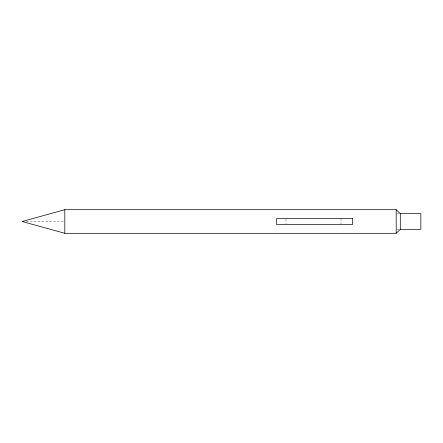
<?xml version="1.0" encoding="UTF-8"?>
<svg xmlns="http://www.w3.org/2000/svg" width="443" height="443" viewBox="0 0 443 443"><rect width="100%" height="100%" fill="white"/><g stroke="black" fill="none" stroke-linecap="round" stroke-linejoin="round"><path stroke-width="0.33" stroke-dasharray="2.21 1.66" d="M396.873 213.676L400.3 213.676M26.281 221.5L64.13 221.5M396.873 229.324L398.927 229.324M340.994 218.443L340.994 224.512M285.995 219.119L285.995 223.837"/><path stroke-width="0.66" d="M396.186 233.306L400.3 229.324L420.85 229.324L420.85 213.676L400.3 213.676L396.186 209.694L64.816 209.694L22.15 221.5L64.816 233.306L396.186 233.306L396.186 209.694M22.15 221.5L23.529 221.5M400.3 213.676L400.3 229.324M64.816 209.694L64.816 233.306M352.562 218.443L276.598 218.443L276.598 224.512L352.562 224.557L352.562 218.443"/></g></svg>
